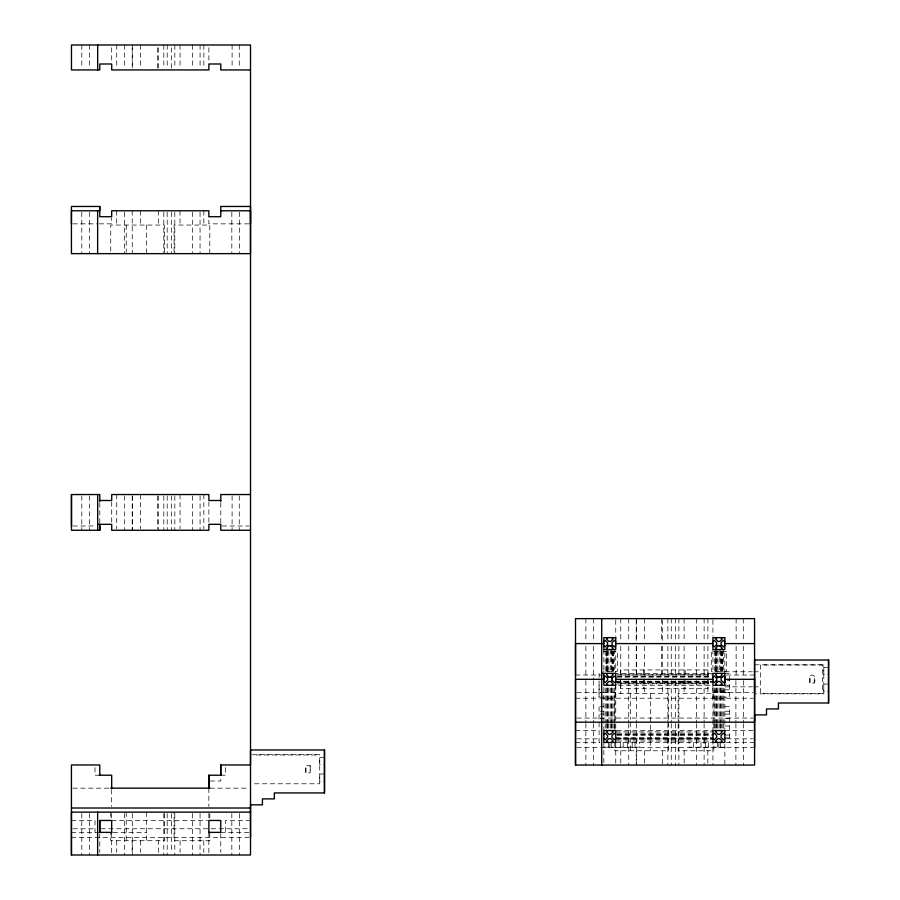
<?xml version="1.0" encoding="UTF-8"?>
<svg xmlns="http://www.w3.org/2000/svg" width="900" height="900" viewBox="0 0 900 900"><rect width="100%" height="100%" fill="white"/><g stroke="black" fill="none" stroke-linecap="round" stroke-linejoin="round"><path stroke-width="0.67" stroke-dasharray="4.5 3.38" d="M132.176 852.401L132.176 840.712M146.464 812.126L146.464 840.712M158.377 852.401L158.377 840.712M305.843 772.83L305.843 765.686L310.174 765.686L310.174 772.83L305.843 772.83L305.843 765.686M599.074 685.271L599.074 697.174L599.074 673.357M615.746 698.22L615.746 685.271L711.54 685.271M636.244 763.751L636.244 750.769M662.445 763.751L662.445 750.769M712.924 698.22L712.924 685.271L712.924 730.519L615.746 730.519L615.746 685.271M809.91 682.886L809.91 675.742C816.75 671.726 816.75 686.903 809.91 682.886L809.91 675.742M814.252 682.886L814.252 675.742M72.832 223.852L97.808 223.852M99.191 223.852L111.679 223.852L111.679 217.912M249.109 223.852L208.856 223.852L208.856 216.72M72.821 525.983L95.749 525.983M222.143 525.983L249.165 525.983M603.248 651.544L617.355 651.544L617.355 671.355L603.248 671.355M754.582 664.785L823.793 664.785L823.793 693.844L754.582 693.844M823.793 665.021L760.556 665.021L760.556 693.607L822.488 693.607L822.488 665.021M828.562 667.406L823.793 667.406L823.793 674.55L828.562 674.55M724.837 671.783L752.31 671.783M753.683 671.783L760.556 671.783M712.924 673.357L615.746 673.357L615.746 650.947M724.837 673.357L729.596 673.357L729.596 697.174L724.837 697.174M617.141 674.741L712.924 674.741M575.516 675.023L602.494 675.023M620.685 674.955L708.008 674.955M754.582 675.023L724.837 675.023L724.837 649.541M617.141 676.024L711.54 676.024M617.636 676.474L711.034 676.474M617.141 677.126L711.54 677.126M727.211 680.738L729.596 680.738M615.746 681.221L711.54 681.221M615.746 681.491L711.54 681.491M617.636 682.144L711.034 682.144M615.746 682.605L712.924 682.605M620.685 683.674L708.008 683.674M617.141 683.887L711.54 683.887M828.562 684.079L823.793 684.079L823.793 691.222L828.562 691.222M729.596 685.271L724.837 685.271L724.837 729.202M724.837 686.846L752.31 686.846M753.683 686.846L760.556 686.846M724.837 689.794L729.596 689.794M712.924 691.076L724.837 691.076M576.9 692.393L601.875 692.393M603.259 692.393L615.746 692.393M712.924 692.393L753.176 692.393M600.266 692.651L603.844 692.651M724.837 692.651L729.596 692.651M600.266 697.174L603.844 697.174M575.516 698.22L599.299 698.22M600.491 698.22L753.199 698.22M600.266 706.702L603.844 706.702M724.837 706.702L729.596 706.702L729.596 742.433M600.266 711.225L603.844 711.225M724.837 711.225L729.596 711.225M600.266 714.082L603.844 714.082M724.837 714.082L729.596 714.082M576.911 718.054L753.188 718.054M600.266 718.616L603.844 718.616M724.837 718.616L729.596 718.616M724.837 725.996L729.596 725.996M575.516 730.519L599.074 730.519M724.837 730.519L754.582 730.519M615.746 731.903L712.924 731.903M617.141 733.185L711.54 733.185M617.141 734.288L711.54 734.288M617.141 734.558L712.924 734.558M724.837 735.041L729.596 735.041M617.141 735.57L712.924 735.57M615.746 737.37L712.924 737.37M724.837 737.899L729.596 737.899M615.746 738.383L712.924 738.383M615.746 738.664L711.54 738.664M576.911 738.832L599.355 738.832M617.479 738.832L711.54 738.832M726.604 738.832L753.21 738.832M615.746 739.766L712.924 739.766M617.141 741.049L711.54 741.049M575.516 742.433L599.794 742.433M615.746 742.433L712.924 742.433L712.924 765.056M754.582 742.433L724.837 742.433L724.837 765.056M603.844 747.191L639.562 747.191L639.562 742.433M724.837 747.191L689.107 747.191L689.107 742.433M576.911 747.585L754.582 747.585M251.899 754.729L319.725 754.729L319.725 783.788L251.899 783.788M256.489 754.965L319.725 754.965M324.484 757.35L319.725 757.35L319.725 764.494L324.484 764.494M324.484 774.023L319.725 774.023L319.725 781.166L324.484 781.166M99.765 775.215L95.006 775.215L95.006 764.966M220.759 775.215L225.529 775.215L225.529 764.966M210.172 781.02L220.759 781.02L220.759 777.533M72.832 788.164L109.215 788.164M209.947 788.164L249.131 788.164M71.438 820.462L95.006 820.462L95.006 832.376M111.679 820.462L207.461 820.462M250.515 820.462L225.529 820.462L225.529 832.376M72.844 828.776L95.288 828.776M100.823 828.776L249.143 828.776M71.438 832.376L98.584 832.376M113.13 832.376L146.464 832.376M220.759 832.376L250.515 832.376M71.438 837.529L249.12 837.529M743.524 680.692L743.524 722.183M743.524 723.566L743.524 765.056M743.288 618.637L743.288 642.206M743.288 646.335L743.288 676.564M736.133 618.637L736.133 642.206M736.133 646.335L736.133 676.564M735.896 680.692L735.896 722.183M735.896 723.566L735.896 765.056M723.454 649.541L723.454 671.962M723.454 688.005L723.454 722.295M723.454 723.668L723.454 730.519M722.351 651.544L722.351 671.355M722.171 650.947L722.171 671.962M722.171 688.005L722.171 722.295M722.171 723.668L722.171 730.519M721.71 651.229L721.71 671.67M721.058 650.947L721.058 671.962M721.058 688.005L721.058 722.295M721.058 723.668L721.058 729.146M720.788 650.947L720.788 671.962M720.788 688.005L720.788 722.295M720.788 723.668L720.788 730.519M720.304 742.433L720.304 747.191M719.775 649.541L719.775 671.962M719.775 688.005L719.775 722.295M719.775 723.668L719.775 730.519M718.875 743.625L718.875 747.191M717.975 650.947L717.975 671.962M717.975 688.005L717.975 722.295M717.975 723.668L717.975 730.519M717.446 742.433L717.446 747.191M716.962 649.541L716.962 671.962M716.962 688.005L716.962 722.295M716.962 723.668L716.962 730.519M716.692 650.947L716.692 671.962M716.692 688.005L716.692 722.295M716.692 723.668L716.692 730.519M716.04 651.229L716.04 671.67M715.59 649.541L715.59 671.962M715.59 688.005L715.59 722.295M715.59 723.668L715.59 729.146M715.399 651.544L715.399 671.355M714.308 650.947L714.308 671.962M714.308 688.005L714.308 722.295M714.308 723.668L714.308 730.519M713.857 722.183L713.857 693.607L678.139 693.607L678.139 750.769L713.857 750.769L713.857 742.433M713.857 723.577L713.857 729.135M712.924 619.999L712.924 636.278M712.924 649.541L712.924 671.962M708.401 742.433L708.401 747.191M708.008 677.137L708.008 669.926L620.685 669.926L620.685 677.137M708.008 679.309L708.008 688.691L620.685 688.691L620.685 679.309L620.764 693.607M707.895 618.637L707.895 642.206M707.895 646.335L707.895 676.564M707.895 679.309L707.895 693.607M707.85 750.769L707.85 763.751M705.544 742.433L705.544 747.191M704.115 618.637L704.115 642.206M704.115 646.335L704.115 676.564M704.115 680.692L704.115 722.183M704.115 723.566L704.115 765.056M701.01 742.433L701.01 747.191M696.499 618.637L696.499 642.206M696.499 646.335L696.499 676.564M696.499 680.692L696.499 722.183M696.499 723.566L696.499 765.056M693.63 742.433L693.63 747.191M685.148 669.926L685.148 677.137M685.148 679.309L685.148 688.691M684.146 750.769L684.146 763.751M684.101 618.637L684.101 642.206M684.101 646.335L684.101 676.564M684.101 679.309L684.101 693.607M678.881 618.637L678.881 642.206M678.881 646.335L678.881 676.564M678.881 680.692L678.881 722.183M678.881 723.566L678.881 765.056M675.495 618.637L675.495 642.206M675.495 646.335L675.495 676.564M675.495 680.692L675.495 719.415M675.495 723.566L675.495 765.056M671.254 618.637L671.254 642.206M671.254 646.335L671.254 676.564M671.254 680.692L671.254 722.183M671.254 723.566L671.254 765.056M668.396 719.46L668.396 693.607L614.812 693.607L614.812 729.135M668.396 722.183L668.396 750.769L614.812 750.769L614.812 742.433M667.879 618.637L667.879 642.206M667.879 646.335L667.879 676.564M667.879 680.692L667.879 722.183M667.879 723.566L667.879 765.056M662.445 620.021L662.445 643.59M662.445 646.335L662.445 676.564M662.445 679.309L662.445 693.607M661.421 618.637L661.421 642.206M661.421 646.335L661.421 676.564M650.543 693.607L650.543 750.769M644.58 618.637L644.58 642.206M644.58 646.335L644.58 676.564M644.58 679.309L644.58 693.607M644.569 750.769L644.569 763.751M643.556 669.926L643.556 677.137M643.556 679.309L643.556 688.691M636.356 618.637L636.356 642.206M636.356 646.335L636.356 676.564M636.356 680.692L636.356 722.183M636.356 723.566L636.356 765.056M636.244 620.021L636.244 643.59M636.244 646.335L636.244 676.564M636.244 679.309L636.244 693.607M635.04 742.433L635.04 747.191M632.183 742.433L632.183 747.191M630.293 693.607L630.293 719.46M630.293 722.183L630.293 750.769M628.74 618.637L628.74 642.206M628.74 646.335L628.74 676.564M628.74 680.692L628.74 722.183M628.74 723.566L628.74 765.056M627.66 742.433L627.66 747.191M623.137 742.433L623.137 747.191M620.764 618.637L620.764 642.206M620.764 646.335L620.764 676.564M620.775 750.769L620.775 763.751M620.269 742.433L620.269 747.191M615.746 619.999L615.746 636.278M615.746 742.95L615.746 765.056M614.374 649.541L614.374 671.962M614.374 688.005L614.374 722.295M614.374 723.668L614.374 730.519M613.271 651.544L613.271 671.355M613.08 650.947L613.08 671.962M613.08 688.005L613.08 722.295M613.08 723.668L613.08 730.519M612.63 651.229L612.63 671.67M611.977 650.947L611.977 671.962M611.977 688.005L611.977 722.295M611.977 723.668L611.977 729.146M611.707 649.541L611.707 671.962M611.707 688.005L611.707 722.295M611.707 723.668L611.707 730.519M611.224 742.433L611.224 747.191M610.695 649.541L610.695 671.962M610.695 688.005L610.695 722.295M610.695 723.668L610.695 730.519M609.795 743.625L609.795 747.191M608.895 650.947L608.895 671.962M608.895 688.005L608.895 722.295M608.895 723.668L608.895 730.519M608.366 742.433L608.366 747.191M607.883 649.541L607.883 671.962M607.883 688.005L607.883 722.295M607.883 723.668L607.883 730.519M607.613 650.947L607.613 671.962M607.613 688.005L607.613 722.295M607.613 723.668L607.613 730.519M606.96 651.229L606.96 671.67M606.499 649.541L606.499 671.962M606.499 688.005L606.499 722.295M606.499 723.668L606.499 729.146M606.319 651.544L606.319 671.355M605.216 650.947L605.216 671.962M605.216 688.005L605.216 722.295M605.216 723.668L605.216 730.519M603.844 649.541L603.844 672.289M603.844 687.364L603.844 730.519M603.844 742.433L603.844 763.729M599.074 706.702L599.074 742.433M593.482 618.637L593.482 642.206M593.482 646.335L593.482 679.309M593.482 680.692L593.482 722.183M593.482 723.566L593.482 765.056M585.866 618.637L585.866 642.206M585.866 646.335L585.866 676.564M585.866 680.692L585.866 722.183M585.866 723.566L585.866 765.056M310.174 765.686L310.174 772.83M239.445 212.153L239.445 253.643M239.445 813.51L239.445 855M239.243 45L239.243 68.558M239.243 495.923L239.243 530.269M232.099 45L232.099 68.558M232.099 495.923L232.099 530.269M231.829 212.153L231.829 253.643M231.829 813.51L231.829 855M220.792 502.74L220.792 523.249M220.759 833.569L220.759 852.334M209.79 253.643L209.79 225.056L174.06 225.056L174.06 253.643M209.79 813.521L209.79 819.079M209.79 832.376L209.79 840.712L174.06 840.712L174.06 812.126M208.879 47.711L208.879 61.279M208.879 501.896L208.879 522.911M208.856 788.164L208.856 806.423M208.856 813.442L208.856 819.056M208.856 832.376L208.856 855M203.85 45L203.85 68.558M203.828 210.769L203.828 225.056M203.85 494.539L203.85 528.896M203.771 840.712L203.771 852.401M200.07 45L200.07 68.558M200.047 212.153L200.047 253.643M200.07 495.923L200.07 530.269M200.047 813.51L200.047 855M192.454 45L192.454 68.558M192.42 212.153L192.42 253.643M192.454 495.923L192.454 530.269M192.42 813.51L192.42 855M180.056 45L180.056 68.558M180.034 210.769L180.034 225.056M180.056 494.539L180.056 528.896M180.079 840.712L180.079 852.401M174.836 45L174.836 68.558M174.803 212.153L174.803 253.643M174.836 495.923L174.836 530.269M174.803 813.51L174.803 855M171.45 47.767L171.45 68.558M171.428 212.153L171.428 253.643M171.45 495.923L171.45 530.269M171.428 813.51L171.428 852.232M167.209 45L167.209 68.558M167.186 212.153L167.186 253.643M167.209 495.923L167.209 530.269M167.186 813.51L167.186 855M164.329 252.281L164.329 225.056L110.745 225.056L110.745 253.643M164.329 813.488L164.329 840.712L110.745 840.712L110.745 832.376M163.834 45L163.834 68.558M163.834 495.923L163.834 530.269M163.811 212.153L163.811 253.643M163.811 813.51L163.811 855M158.4 47.767L158.4 69.941M158.377 210.769L158.377 225.056M158.4 495.923L158.4 530.269M157.388 47.767L157.388 68.558M157.388 495.923L157.388 528.896M146.464 225.056L146.464 253.643M140.535 45L140.535 68.558M140.513 210.769L140.513 225.056M140.535 494.539L140.535 528.896M140.501 840.712L140.501 852.401M132.311 45L132.311 68.558M132.311 495.923L132.311 530.269M132.21 47.767L132.21 69.941M132.176 210.769L132.289 253.643M132.21 495.923L132.21 530.269M132.289 813.51L132.289 855M126.225 225.056L126.225 252.281M126.225 812.126L126.225 840.712M124.695 45L124.695 68.558M124.661 212.153L124.661 253.643M124.695 495.923L124.695 530.269M124.661 813.51L124.661 855M116.719 45L116.719 68.558M116.696 210.769L116.696 225.056M116.719 494.539L116.719 528.896M116.707 840.712L116.707 852.401M111.701 47.711L111.701 61.279M111.701 501.896L111.701 522.911M111.679 789.57L111.679 806.423M111.679 813.442L111.679 819.056M111.679 832.376L111.679 855M110.745 812.126L110.745 819.079M99.799 502.74L99.799 523.249M99.765 833.704L99.765 852.334M89.449 45L89.449 68.558M89.415 212.153L89.415 253.643M89.449 495.923L89.449 530.269M89.415 813.51L89.415 855M81.821 45L81.821 68.558M81.799 212.153L81.799 253.643M81.821 495.923L81.821 530.269M81.799 813.51L81.799 855M726.435 651.544L711.315 651.544L711.315 671.355L726.435 671.355L726.435 651.544"/><path stroke-width="1.35" d="M220.759 764.966L220.759 775.215L220.759 764.966L250.515 764.966L250.515 749.97L324.484 749.97L324.484 792.934L274.331 792.934L274.331 798.885L262.429 798.885L262.429 804.836L250.515 804.836L250.515 855L71.438 855L71.438 812.126L250.515 812.126M71.471 525.983L71.471 494.539L99.799 494.539L99.799 501.379M97.639 855L97.639 812.126M97.639 253.643L97.639 210.769M111.679 832.376L99.765 832.376L99.765 820.462L111.679 820.462L111.679 832.894M71.471 494.539L71.471 530.269L99.799 530.269L99.799 525.983M71.438 223.852L71.438 206.471L99.765 206.471L99.765 210.769L71.438 210.769L71.438 253.643L250.515 253.643L250.493 210.769L220.759 210.769M111.679 788.164L111.679 775.215L99.169 775.215M208.856 775.215L208.856 788.164L208.856 775.215L221.355 775.215M754.571 692.393L754.582 660.015L828.562 660.026L828.562 702.99L778.41 702.99L778.41 708.941L766.496 708.941L766.496 714.893L754.582 714.893L754.582 765.056L575.516 765.056L575.516 679.309L603.844 679.309L603.844 676.091M575.516 675.023L575.516 643.59L603.844 643.59M601.717 765.056L601.717 618.637M724.837 682.706L724.837 676.305M603.844 641.678L605.216 640.294L607.613 642.69L607.613 644.49L605.216 646.875L603.844 645.502M607.883 637.627L606.499 639.011L608.895 641.408L610.695 641.408L613.08 639.011L611.707 637.627M608.895 645.773L606.499 648.158L607.883 649.541M611.707 649.541L613.08 648.158L610.695 645.773M615.746 645.502L614.374 646.875L611.977 644.49L611.977 642.69L614.374 640.294L615.746 641.678M603.844 677.396L605.216 676.024L607.613 678.409L607.613 680.209L605.216 682.605L603.844 681.221M607.883 673.357L606.499 674.741L608.895 677.126M610.695 677.126L613.08 674.741L611.707 673.357M611.977 678.409L614.374 676.024L615.746 677.396M611.707 685.271L613.08 683.887L610.695 681.491L608.895 681.491L606.499 683.887L607.883 685.271M615.746 681.221L614.374 682.605L611.977 680.209M603.844 734.558L605.216 733.185L607.613 735.57L607.613 737.37L605.216 739.766L603.844 738.383M607.883 730.519L606.499 731.903L608.895 734.288L610.695 734.288L613.08 731.903L611.707 730.519M611.707 742.433L613.08 741.049L610.695 738.664L608.895 738.664L606.499 741.049L607.883 742.433M615.746 738.383L614.374 739.766L611.977 737.37L611.977 735.57L614.374 733.185L615.746 734.558M712.924 641.678L714.308 640.294L716.692 642.69L716.692 644.49L714.308 646.875L712.924 645.502M716.962 637.627L715.59 639.011L717.975 641.408L719.775 641.408L722.171 639.011L720.788 637.627M717.975 645.773L715.59 648.158L716.962 649.541M720.788 649.541L722.171 648.158L719.775 645.773M724.837 645.502L723.454 646.875L721.058 644.49L721.058 642.69L723.454 640.294L724.837 641.678M712.924 677.396L714.308 676.024L716.692 678.409M716.962 673.357L715.59 674.741L717.975 677.126M716.692 680.209L714.308 682.605L712.924 681.221M719.775 677.126L722.171 674.741L720.788 673.357M720.788 685.271L722.171 683.887L719.775 681.491L717.975 681.491L715.59 683.887L716.962 685.271M724.837 681.221L723.454 682.605L721.058 680.209L721.058 678.409L723.454 676.024L724.837 677.396M712.924 734.558L714.308 733.185L716.692 735.57L716.692 737.37L714.308 739.766L712.924 738.383M716.962 730.519L715.59 731.903L717.975 734.288L719.775 734.288L722.171 731.903L720.788 730.519M720.788 742.433L722.171 741.049L719.775 738.664L717.975 738.664L715.59 741.049L716.962 742.433M724.837 738.383L723.454 739.766L721.058 737.37L721.058 735.57L723.454 733.185L724.837 734.558M250.515 69.941L220.792 69.941L220.792 63.99L208.879 63.99L208.879 69.941L111.701 69.941L111.701 63.99L99.799 63.99L99.799 69.941L71.471 69.941L71.471 45L250.515 45L250.515 837.529M250.515 494.539L220.792 494.539L220.792 501.379M99.799 500.501L111.701 500.501L111.701 494.539L208.879 494.539L208.879 500.501L220.792 500.501M97.672 524.317L111.701 524.317L111.701 530.269L208.879 530.269L208.879 524.317L220.792 524.317L220.792 530.269L250.515 530.269M615.746 643.59L712.924 643.59M724.837 643.59L754.56 643.59M607.793 645.773L612.248 645.773M716.873 645.773L721.327 645.773M601.717 673.357L615.746 673.357L615.746 685.271L603.844 685.271L603.844 673.357M607.793 677.126L611.798 677.126M716.873 677.126L721.71 677.126M615.746 679.309L712.924 679.309M724.837 679.309L754.56 679.309L754.582 722.183L575.516 722.183M110.61 788.164L209.947 788.164M71.438 808.009L250.515 808.009M208.856 832.376L220.759 832.376L220.759 820.462L208.856 820.462L208.856 832.894M250.504 223.852L250.493 206.471L220.759 206.471L220.759 216.72L208.856 216.72L208.856 210.769L111.679 210.769L111.679 216.72L99.765 216.72L99.765 206.471M828.562 660.026L828.562 702.99M754.582 747.585L754.56 618.637L575.516 618.637L575.516 765.056M716.614 677.306L716.614 682.144M612.056 677.306L612.056 680.726M324.484 749.97L324.484 792.934M99.799 524.317L99.799 530.269M99.765 775.215L99.765 764.966L71.438 764.966L71.438 855M99.765 820.462L99.765 832.376M97.672 45L97.672 69.941M97.672 494.539L97.672 530.269M615.746 637.627L603.844 637.627L603.844 649.541L615.746 649.541L615.746 637.627M724.837 637.627L712.924 637.627L712.924 649.541L724.837 649.541L724.837 637.627M724.837 673.357L712.924 673.357L712.924 685.271L724.837 685.271L724.837 673.357M615.746 730.519L603.844 730.519L603.844 742.433L615.746 742.433L615.746 730.519M724.837 730.519L712.924 730.519L712.924 742.433L724.837 742.433L724.837 730.519"/></g></svg>
